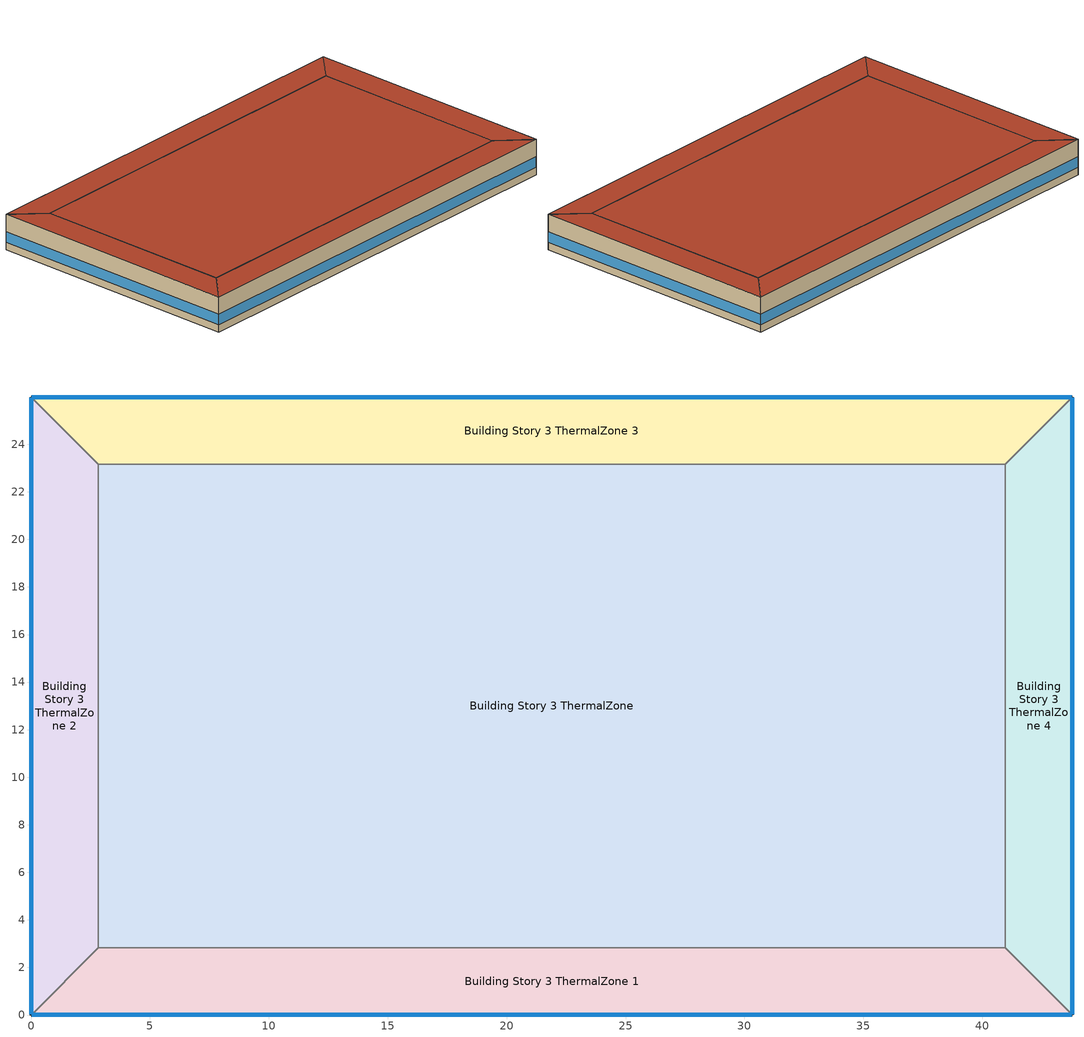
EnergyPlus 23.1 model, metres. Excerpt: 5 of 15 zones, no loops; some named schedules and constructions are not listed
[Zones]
Building Story 3 ThermalZone
 floor adiabatic (Typical Interior Ceiling): 40.97,2.83 2.83,2.83 2.83,23.16 40.97,23.16 z7.2
 wall adiabatic (Typical Interior Wall): 2.83,2.83 40.97,2.83 40.97,23.16 2.83,23.16 2.83,2.83 z7.2:10.8
 roof outside (Typical IEAD Roof R-31.25): 40.97,23.16 2.83,23.16 2.83,2.83 40.97,2.83 z10.8
Building Story 3 ThermalZone 1
 floor adiabatic (Typical Interior Ceiling): 43.79,0 0,0 2.83,2.83 40.97,2.83 z7.2
 wall outside (Typical Insulated Steel Framed Exterior Wall R-20.41): 0,0 43.79,0 z7.2:10.8
 wall adiabatic (Typical Interior Wall): 43.79,0 40.97,2.83 2.83,2.83 0,0 z7.2:10.8
 window (U 0.48 SHGC 0.40 Dbl Ref-D Clr 6mm/13mm): 0.03,0 43.77,0 z7.96:9.04
 roof outside (Typical IEAD Roof R-31.25): 40.97,2.83 2.83,2.83 0,0 43.79,0 z10.8
Building Story 3 ThermalZone 2
 floor adiabatic (Typical Interior Ceiling): 0,0 0,25.99 2.83,23.16 2.83,2.83 z7.2
 wall outside (Typical Insulated Steel Framed Exterior Wall R-20.41): 0,25.99 0,0 z7.2:10.8
 wall adiabatic (Typical Interior Wall): 0,0 2.83,2.83 2.83,23.16 0,25.99 z7.2:10.8
 window (U 0.48 SHGC 0.40 Dbl Ref-D Clr 6mm/13mm): 0,25.96 0,0.03 z7.96:9.04
 roof outside (Typical IEAD Roof R-31.25): 2.83,2.83 2.83,23.16 0,25.99 0,0 z10.8
Building Story 3 ThermalZone 3
 floor adiabatic (Typical Interior Ceiling): 0,25.99 43.79,25.99 40.97,23.16 2.83,23.16 z7.2
 wall outside (Typical Insulated Steel Framed Exterior Wall R-20.41): 43.79,25.99 0,25.99 z7.2:10.8
 wall adiabatic (Typical Interior Wall): 0,25.99 2.83,23.16 40.97,23.16 43.79,25.99 z7.2:10.8
 window (U 0.48 SHGC 0.40 Dbl Ref-D Clr 6mm/13mm): 43.77,25.99 0.03,25.99 z7.96:9.04
 roof outside (Typical IEAD Roof R-31.25): 2.83,23.16 40.97,23.16 43.79,25.99 0,25.99 z10.8
Building Story 3 ThermalZone 4
 floor adiabatic (Typical Interior Ceiling): 43.79,25.99 43.79,0 40.97,2.83 40.97,23.16 z7.2
 wall outside (Typical Insulated Steel Framed Exterior Wall R-20.41): 43.79,0 43.79,25.99 z7.2:10.8
 wall adiabatic (Typical Interior Wall): 43.79,25.99 40.97,23.16 40.97,2.83 43.79,0 z7.2:10.8
 window (U 0.48 SHGC 0.40 Dbl Ref-D Clr 6mm/13mm): 43.79,0.03 43.79,25.96 z7.96:9.04
 roof outside (Typical IEAD Roof R-31.25): 40.97,23.16 40.97,2.83 43.79,0 43.79,25.99 z10.8
[Schedule:Week:Daily]
SchoolSecondary BLDG_OCC_SCH_Offices Week Rule - Sep4-Dec31: SchoolSecondary BLDG_OCC_SCH_Offices Default, SchoolSecondary BLDG_OCC_SCH_Offices Wkdy|SmrDsn Day 2, SchoolSecondary BLDG_OCC_SCH_Offices Wkdy|SmrDsn Day 2, SchoolSecondary BLDG_OCC_SCH_Offices Wkdy|SmrDsn Day 2, SchoolSecondary BLDG_OCC_SCH_Offices Wkdy|SmrDsn Day 2, SchoolSecondary BLDG_OCC_SCH_Offices Wkdy|SmrDsn Day 2, SchoolSecondary BLDG_OCC_SCH_Offices Default, SchoolSecondary BLDG_OCC_SCH_Offices Default, SchoolSecondary BLDG_OCC_SCH_Offices Summer Design Day, SchoolSecondary BLDG_OCC_SCH_Offices Winter Design Day, SchoolSecondary BLDG_OCC_SCH_Offices Default, SchoolSecondary BLDG_OCC_SCH_Offices Default
Elevator Schedule 3 Week Rule - Jan1-Jan1: 60 space(s) Occ Sch Saturday 3, 60 space(s) Occ Sch Saturday 3, 60 space(s) Occ Sch Saturday 3, 60 space(s) Occ Sch Saturday 3, 60 space(s) Occ Sch Saturday 3, 60 space(s) Occ Sch Saturday 3, 60 space(s) Occ Sch Saturday 3, 60 space(s) Occ Sch Default 3, 60 space(s) Occ Sch Summer Design Day 3, 60 space(s) Occ Sch Winter Design Day 3, 60 space(s) Occ Sch Default 3, 60 space(s) Occ Sch Default 3
Elevator Schedule 3 Week Rule - Jan2-Jun11: 60 space(s) Occ Sch Sunday 3, 60 space(s) Occ Sch Default 3, 60 space(s) Occ Sch Tuesday 19, 60 space(s) Occ Sch Wednesday 19, 60 space(s) Occ Sch Thursday 19, 60 space(s) Occ Sch Friday 19, 60 space(s) Occ Sch Saturday 3, 60 space(s) Occ Sch Default 3, 60 space(s) Occ Sch Summer Design Day 3, 60 space(s) Occ Sch Winter Design Day 3, 60 space(s) Occ Sch Default 3, 60 space(s) Occ Sch Default 3
Elevator Schedule 3 Week Rule - Jun12-Jun18: 60 space(s) Occ Sch Sunday 3, 60 space(s) Occ Sch Default 3, 60 space(s) Occ Sch Tuesday 19, 60 space(s) Occ Sch Wednesday 19, 60 space(s) Occ Sch Thursday 18, 60 space(s) Occ Sch Friday 18, 60 space(s) Occ Sch Saturday 3, 60 space(s) Occ Sch Default 3, 60 space(s) Occ Sch Summer Design Day 3, 60 space(s) Occ Sch Winter Design Day 3, 60 space(s) Occ Sch Default 3, 60 space(s) Occ Sch Default 3
Elevator Schedule 3 Week Rule - Jun19-Jun25: 60 space(s) Occ Sch Sunday 3, 60 space(s) Occ Sch Monday 16, 60 space(s) Occ Sch Tuesday 18, 60 space(s) Occ Sch Wednesday 18, 60 space(s) Occ Sch Thursday 18, 60 space(s) Occ Sch Friday 18, 60 space(s) Occ Sch Saturday 3, 60 space(s) Occ Sch Default 3, 60 space(s) Occ Sch Summer Design Day 3, 60 space(s) Occ Sch Winter Design Day 3, 60 space(s) Occ Sch Default 3, 60 space(s) Occ Sch Default 3
Elevator Schedule 3 Week Rule - Jun26-Jul2: 60 space(s) Occ Sch Sunday 3, 60 space(s) Occ Sch Monday 16, 60 space(s) Occ Sch Tuesday 18, 60 space(s) Occ Sch Wednesday 18, 60 space(s) Occ Sch Thursday 18, 60 space(s) Occ Sch Friday 17, 60 space(s) Occ Sch Saturday 3, 60 space(s) Occ Sch Default 3, 60 space(s) Occ Sch Summer Design Day 3, 60 space(s) Occ Sch Winter Design Day 3, 60 space(s) Occ Sch Default 3, 60 space(s) Occ Sch Default 3
Elevator Schedule 3 Week Rule - Jul3-Aug27: 60 space(s) Occ Sch Sunday 3, 60 space(s) Occ Sch Monday 15, 60 space(s) Occ Sch Tuesday 17, 60 space(s) Occ Sch Wednesday 17, 60 space(s) Occ Sch Thursday 17, 60 space(s) Occ Sch Friday 17, 60 space(s) Occ Sch Saturday 3, 60 space(s) Occ Sch Default 3, 60 space(s) Occ Sch Summer Design Day 3, 60 space(s) Occ Sch Winter Design Day 3, 60 space(s) Occ Sch Default 3, 60 space(s) Occ Sch Default 3
Elevator Schedule 3 Week Rule - Aug28-Sep3: 60 space(s) Occ Sch Sunday 3, 60 space(s) Occ Sch Monday 15, 60 space(s) Occ Sch Tuesday 17, 60 space(s) Occ Sch Wednesday 17, 60 space(s) Occ Sch Thursday 16, 60 space(s) Occ Sch Friday 16, 60 space(s) Occ Sch Saturday 3, 60 space(s) Occ Sch Default 3, 60 space(s) Occ Sch Summer Design Day 3, 60 space(s) Occ Sch Winter Design Day 3, 60 space(s) Occ Sch Default 3, 60 space(s) Occ Sch Default 3
Elevator Schedule 3 Week Rule - Sep4-Sep10: 60 space(s) Occ Sch Sunday 3, 60 space(s) Occ Sch Monday 14, 60 space(s) Occ Sch Tuesday 16, 60 space(s) Occ Sch Wednesday 16, 60 space(s) Occ Sch Thursday 16, 60 space(s) Occ Sch Friday 16, 60 space(s) Occ Sch Saturday 3, 60 space(s) Occ Sch Default 3, 60 space(s) Occ Sch Summer Design Day 3, 60 space(s) Occ Sch Winter Design Day 3, 60 space(s) Occ Sch Default 3, 60 space(s) Occ Sch Default 3
Elevator Schedule 3 Week Rule - Sep11-Sep17: 60 space(s) Occ Sch Sunday 3, 60 space(s) Occ Sch Monday 14, 60 space(s) Occ Sch Tuesday 16, 60 space(s) Occ Sch Wednesday 16, 60 space(s) Occ Sch Thursday 16, 60 space(s) Occ Sch Friday 15, 60 space(s) Occ Sch Saturday 3, 60 space(s) Occ Sch Default 3, 60 space(s) Occ Sch Summer Design Day 3, 60 space(s) Occ Sch Winter Design Day 3, 60 space(s) Occ Sch Default 3, 60 space(s) Occ Sch Default 3
Elevator Schedule 3 Week Rule - Sep18-Dec31: 60 space(s) Occ Sch Sunday 3, 60 space(s) Occ Sch Monday 13, 60 space(s) Occ Sch Tuesday 15, 60 space(s) Occ Sch Wednesday 15, 60 space(s) Occ Sch Thursday 15, 60 space(s) Occ Sch Friday 15, 60 space(s) Occ Sch Saturday 3, 60 space(s) Occ Sch Default 3, 60 space(s) Occ Sch Summer Design Day 3, 60 space(s) Occ Sch Winter Design Day 3, 60 space(s) Occ Sch Default 3, 60 space(s) Occ Sch Default 3
Elevator Schedule 1 Week Rule - Jan1-Jan1: 60 space(s) Occ Sch Saturday 1, 60 space(s) Occ Sch Saturday 1, 60 space(s) Occ Sch Saturday 1, 60 space(s) Occ Sch Saturday 1, 60 space(s) Occ Sch Saturday 1, 60 space(s) Occ Sch Saturday 1, 60 space(s) Occ Sch Saturday 1, 60 space(s) Occ Sch Default 1, 60 space(s) Occ Sch Summer Design Day 1, 60 space(s) Occ Sch Winter Design Day 1, 60 space(s) Occ Sch Default 1, 60 space(s) Occ Sch Default 1
Elevator Schedule 1 Week Rule - Jan2-Jun11: 60 space(s) Occ Sch Sunday 1, 60 space(s) Occ Sch Default 1, 60 space(s) Occ Sch Tuesday 9, 60 space(s) Occ Sch Wednesday 9, 60 space(s) Occ Sch Thursday 9, 60 space(s) Occ Sch Friday 9, 60 space(s) Occ Sch Saturday 1, 60 space(s) Occ Sch Default 1, 60 space(s) Occ Sch Summer Design Day 1, 60 space(s) Occ Sch Winter Design Day 1, 60 space(s) Occ Sch Default 1, 60 space(s) Occ Sch Default 1
Elevator Schedule 1 Week Rule - Jun12-Jun18: 60 space(s) Occ Sch Sunday 1, 60 space(s) Occ Sch Default 1, 60 space(s) Occ Sch Tuesday 9, 60 space(s) Occ Sch Wednesday 9, 60 space(s) Occ Sch Thursday 8, 60 space(s) Occ Sch Friday 8, 60 space(s) Occ Sch Saturday 1, 60 space(s) Occ Sch Default 1, 60 space(s) Occ Sch Summer Design Day 1, 60 space(s) Occ Sch Winter Design Day 1, 60 space(s) Occ Sch Default 1, 60 space(s) Occ Sch Default 1
Elevator Schedule 1 Week Rule - Jun19-Jun25: 60 space(s) Occ Sch Sunday 1, 60 space(s) Occ Sch Monday 8, 60 space(s) Occ Sch Tuesday 8, 60 space(s) Occ Sch Wednesday 8, 60 space(s) Occ Sch Thursday 8, 60 space(s) Occ Sch Friday 8, 60 space(s) Occ Sch Saturday 1, 60 space(s) Occ Sch Default 1, 60 space(s) Occ Sch Summer Design Day 1, 60 space(s) Occ Sch Winter Design Day 1, 60 space(s) Occ Sch Default 1, 60 space(s) Occ Sch Default 1
Elevator Schedule 1 Week Rule - Jun26-Jul2: 60 space(s) Occ Sch Sunday 1, 60 space(s) Occ Sch Monday 8, 60 space(s) Occ Sch Tuesday 8, 60 space(s) Occ Sch Wednesday 8, 60 space(s) Occ Sch Thursday 8, 60 space(s) Occ Sch Friday 7, 60 space(s) Occ Sch Saturday 1, 60 space(s) Occ Sch Default 1, 60 space(s) Occ Sch Summer Design Day 1, 60 space(s) Occ Sch Winter Design Day 1, 60 space(s) Occ Sch Default 1, 60 space(s) Occ Sch Default 1
Elevator Schedule 1 Week Rule - Jul3-Aug27: 60 space(s) Occ Sch Sunday 1, 60 space(s) Occ Sch Monday 7, 60 space(s) Occ Sch Tuesday 7, 60 space(s) Occ Sch Wednesday 7, 60 space(s) Occ Sch Thursday 7, 60 space(s) Occ Sch Friday 7, 60 space(s) Occ Sch Saturday 1, 60 space(s) Occ Sch Default 1, 60 space(s) Occ Sch Summer Design Day 1, 60 space(s) Occ Sch Winter Design Day 1, 60 space(s) Occ Sch Default 1, 60 space(s) Occ Sch Default 1
Elevator Schedule 1 Week Rule - Aug28-Sep3: 60 space(s) Occ Sch Sunday 1, 60 space(s) Occ Sch Monday 7, 60 space(s) Occ Sch Tuesday 7, 60 space(s) Occ Sch Wednesday 7, 60 space(s) Occ Sch Thursday 6, 60 space(s) Occ Sch Friday 6, 60 space(s) Occ Sch Saturday 1, 60 space(s) Occ Sch Default 1, 60 space(s) Occ Sch Summer Design Day 1, 60 space(s) Occ Sch Winter Design Day 1, 60 space(s) Occ Sch Default 1, 60 space(s) Occ Sch Default 1
Elevator Schedule 1 Week Rule - Sep4-Sep10: 60 space(s) Occ Sch Sunday 1, 60 space(s) Occ Sch Monday 6, 60 space(s) Occ Sch Tuesday 6, 60 space(s) Occ Sch Wednesday 6, 60 space(s) Occ Sch Thursday 6, 60 space(s) Occ Sch Friday 6, 60 space(s) Occ Sch Saturday 1, 60 space(s) Occ Sch Default 1, 60 space(s) Occ Sch Summer Design Day 1, 60 space(s) Occ Sch Winter Design Day 1, 60 space(s) Occ Sch Default 1, 60 space(s) Occ Sch Default 1
Elevator Schedule 1 Week Rule - Sep11-Sep17: 60 space(s) Occ Sch Sunday 1, 60 space(s) Occ Sch Monday 6, 60 space(s) Occ Sch Tuesday 6, 60 space(s) Occ Sch Wednesday 6, 60 space(s) Occ Sch Thursday 6, 60 space(s) Occ Sch Friday 5, 60 space(s) Occ Sch Saturday 1, 60 space(s) Occ Sch Default 1, 60 space(s) Occ Sch Summer Design Day 1, 60 space(s) Occ Sch Winter Design Day 1, 60 space(s) Occ Sch Default 1, 60 space(s) Occ Sch Default 1
Elevator Schedule 1 Week Rule - Sep18-Dec31: 60 space(s) Occ Sch Sunday 1, 60 space(s) Occ Sch Monday 5, 60 space(s) Occ Sch Tuesday 5, 60 space(s) Occ Sch Wednesday 5, 60 space(s) Occ Sch Thursday 5, 60 space(s) Occ Sch Friday 5, 60 space(s) Occ Sch Saturday 1, 60 space(s) Occ Sch Default 1, 60 space(s) Occ Sch Summer Design Day 1, 60 space(s) Occ Sch Winter Design Day 1, 60 space(s) Occ Sch Default 1, 60 space(s) Occ Sch Default 1
Elevator Schedule 2 Week Rule - Jan1-Jan1: 60 space(s) Occ Sch Saturday 2, 60 space(s) Occ Sch Saturday 2, 60 space(s) Occ Sch Saturday 2, 60 space(s) Occ Sch Saturday 2, 60 space(s) Occ Sch Saturday 2, 60 space(s) Occ Sch Saturday 2, 60 space(s) Occ Sch Saturday 2, 60 space(s) Occ Sch Default 2, 60 space(s) Occ Sch Summer Design Day 2, 60 space(s) Occ Sch Winter Design Day 2, 60 space(s) Occ Sch Default 2, 60 space(s) Occ Sch Default 2
Elevator Schedule 2 Week Rule - Jan2-Jun11: 60 space(s) Occ Sch Sunday 2, 60 space(s) Occ Sch Default 2, 60 space(s) Occ Sch Tuesday 14, 60 space(s) Occ Sch Wednesday 14, 60 space(s) Occ Sch Thursday 14, 60 space(s) Occ Sch Friday 14, 60 space(s) Occ Sch Saturday 2, 60 space(s) Occ Sch Default 2, 60 space(s) Occ Sch Summer Design Day 2, 60 space(s) Occ Sch Winter Design Day 2, 60 space(s) Occ Sch Default 2, 60 space(s) Occ Sch Default 2
Elevator Schedule 2 Week Rule - Jun12-Jun18: 60 space(s) Occ Sch Sunday 2, 60 space(s) Occ Sch Default 2, 60 space(s) Occ Sch Tuesday 14, 60 space(s) Occ Sch Wednesday 14, 60 space(s) Occ Sch Thursday 13, 60 space(s) Occ Sch Friday 13, 60 space(s) Occ Sch Saturday 2, 60 space(s) Occ Sch Default 2, 60 space(s) Occ Sch Summer Design Day 2, 60 space(s) Occ Sch Winter Design Day 2, 60 space(s) Occ Sch Default 2, 60 space(s) Occ Sch Default 2
Elevator Schedule 2 Week Rule - Jun19-Jun25: 60 space(s) Occ Sch Sunday 2, 60 space(s) Occ Sch Monday 12, 60 space(s) Occ Sch Tuesday 13, 60 space(s) Occ Sch Wednesday 13, 60 space(s) Occ Sch Thursday 13, 60 space(s) Occ Sch Friday 13, 60 space(s) Occ Sch Saturday 2, 60 space(s) Occ Sch Default 2, 60 space(s) Occ Sch Summer Design Day 2, 60 space(s) Occ Sch Winter Design Day 2, 60 space(s) Occ Sch Default 2, 60 space(s) Occ Sch Default 2
Elevator Schedule 2 Week Rule - Jun26-Jul2: 60 space(s) Occ Sch Sunday 2, 60 space(s) Occ Sch Monday 12, 60 space(s) Occ Sch Tuesday 13, 60 space(s) Occ Sch Wednesday 13, 60 space(s) Occ Sch Thursday 13, 60 space(s) Occ Sch Friday 12, 60 space(s) Occ Sch Saturday 2, 60 space(s) Occ Sch Default 2, 60 space(s) Occ Sch Summer Design Day 2, 60 space(s) Occ Sch Winter Design Day 2, 60 space(s) Occ Sch Default 2, 60 space(s) Occ Sch Default 2
Elevator Schedule 2 Week Rule - Jul3-Aug27: 60 space(s) Occ Sch Sunday 2, 60 space(s) Occ Sch Monday 11, 60 space(s) Occ Sch Tuesday 12, 60 space(s) Occ Sch Wednesday 12, 60 space(s) Occ Sch Thursday 12, 60 space(s) Occ Sch Friday 12, 60 space(s) Occ Sch Saturday 2, 60 space(s) Occ Sch Default 2, 60 space(s) Occ Sch Summer Design Day 2, 60 space(s) Occ Sch Winter Design Day 2, 60 space(s) Occ Sch Default 2, 60 space(s) Occ Sch Default 2
Elevator Schedule 2 Week Rule - Aug28-Sep3: 60 space(s) Occ Sch Sunday 2, 60 space(s) Occ Sch Monday 11, 60 space(s) Occ Sch Tuesday 12, 60 space(s) Occ Sch Wednesday 12, 60 space(s) Occ Sch Thursday 11, 60 space(s) Occ Sch Friday 11, 60 space(s) Occ Sch Saturday 2, 60 space(s) Occ Sch Default 2, 60 space(s) Occ Sch Summer Design Day 2, 60 space(s) Occ Sch Winter Design Day 2, 60 space(s) Occ Sch Default 2, 60 space(s) Occ Sch Default 2
Elevator Schedule 2 Week Rule - Sep4-Sep10: 60 space(s) Occ Sch Sunday 2, 60 space(s) Occ Sch Monday 10, 60 space(s) Occ Sch Tuesday 11, 60 space(s) Occ Sch Wednesday 11, 60 space(s) Occ Sch Thursday 11, 60 space(s) Occ Sch Friday 11, 60 space(s) Occ Sch Saturday 2, 60 space(s) Occ Sch Default 2, 60 space(s) Occ Sch Summer Design Day 2, 60 space(s) Occ Sch Winter Design Day 2, 60 space(s) Occ Sch Default 2, 60 space(s) Occ Sch Default 2
Elevator Schedule 2 Week Rule - Sep11-Sep17: 60 space(s) Occ Sch Sunday 2, 60 space(s) Occ Sch Monday 10, 60 space(s) Occ Sch Tuesday 11, 60 space(s) Occ Sch Wednesday 11, 60 space(s) Occ Sch Thursday 11, 60 space(s) Occ Sch Friday 10, 60 space(s) Occ Sch Saturday 2, 60 space(s) Occ Sch Default 2, 60 space(s) Occ Sch Summer Design Day 2, 60 space(s) Occ Sch Winter Design Day 2, 60 space(s) Occ Sch Default 2, 60 space(s) Occ Sch Default 2
Elevator Schedule 2 Week Rule - Sep18-Dec31: 60 space(s) Occ Sch Sunday 2, 60 space(s) Occ Sch Monday 9, 60 space(s) Occ Sch Tuesday 10, 60 space(s) Occ Sch Wednesday 10, 60 space(s) Occ Sch Thursday 10, 60 space(s) Occ Sch Friday 10, 60 space(s) Occ Sch Saturday 2, 60 space(s) Occ Sch Default 2, 60 space(s) Occ Sch Summer Design Day 2, 60 space(s) Occ Sch Winter Design Day 2, 60 space(s) Occ Sch Default 2, 60 space(s) Occ Sch Default 2
DataCenter_EQUIP_SCH Week Rule - Jan1-Jan29: DataCenter_EQUIP_SCH Wknd|Wkdy|Hol Day, DataCenter_EQUIP_SCH Wknd|Wkdy|Hol Day, DataCenter_EQUIP_SCH Wknd|Wkdy|Hol Day, DataCenter_EQUIP_SCH Wknd|Wkdy|Hol Day, DataCenter_EQUIP_SCH Wknd|Wkdy|Hol Day, DataCenter_EQUIP_SCH Wknd|Wkdy|Hol Day, DataCenter_EQUIP_SCH Wknd|Wkdy|Hol Day, Schedule Day 3, DataCenter_EQUIP_SCH Summer Design Day, DataCenter_EQUIP_SCH Winter Design Day 11, Schedule Day 3, Schedule Day 3
DataCenter_EQUIP_SCH Week Rule - Jan30-Feb5: DataCenter_EQUIP_SCH Wknd|Wkdy|Hol Day, DataCenter_EQUIP_SCH Wknd|Wkdy|Hol Day, DataCenter_EQUIP_SCH Wknd|Wkdy|Hol Day 1, DataCenter_EQUIP_SCH Wknd|Wkdy|Hol Day 1, DataCenter_EQUIP_SCH Wknd|Wkdy|Hol Day 1, DataCenter_EQUIP_SCH Wknd|Wkdy|Hol Day 1, DataCenter_EQUIP_SCH Wknd|Wkdy|Hol Day 1, Schedule Day 3, DataCenter_EQUIP_SCH Summer Design Day, DataCenter_EQUIP_SCH Winter Design Day 11, Schedule Day 3, Schedule Day 3
DataCenter_EQUIP_SCH Week Rule - Feb6-Feb26: DataCenter_EQUIP_SCH Wknd|Wkdy|Hol Day 1, DataCenter_EQUIP_SCH Wknd|Wkdy|Hol Day 1, DataCenter_EQUIP_SCH Wknd|Wkdy|Hol Day 1, DataCenter_EQUIP_SCH Wknd|Wkdy|Hol Day 1, DataCenter_EQUIP_SCH Wknd|Wkdy|Hol Day 1, DataCenter_EQUIP_SCH Wknd|Wkdy|Hol Day 1, DataCenter_EQUIP_SCH Wknd|Wkdy|Hol Day 1, Schedule Day 3, DataCenter_EQUIP_SCH Summer Design Day, DataCenter_EQUIP_SCH Winter Design Day 11, Schedule Day 3, Schedule Day 3
DataCenter_EQUIP_SCH Week Rule - Feb27-Mar5: DataCenter_EQUIP_SCH Wknd|Wkdy|Hol Day 1, DataCenter_EQUIP_SCH Wknd|Wkdy|Hol Day 1, DataCenter_EQUIP_SCH Wknd|Wkdy|Hol Day 2, DataCenter_EQUIP_SCH Wknd|Wkdy|Hol Day 2, DataCenter_EQUIP_SCH Wknd|Wkdy|Hol Day 2, DataCenter_EQUIP_SCH Wknd|Wkdy|Hol Day 2, DataCenter_EQUIP_SCH Wknd|Wkdy|Hol Day 2, Schedule Day 3, DataCenter_EQUIP_SCH Summer Design Day, DataCenter_EQUIP_SCH Winter Design Day 11, Schedule Day 3, Schedule Day 3
DataCenter_EQUIP_SCH Week Rule - Mar6-Mar26: DataCenter_EQUIP_SCH Wknd|Wkdy|Hol Day 2, DataCenter_EQUIP_SCH Wknd|Wkdy|Hol Day 2, DataCenter_EQUIP_SCH Wknd|Wkdy|Hol Day 2, DataCenter_EQUIP_SCH Wknd|Wkdy|Hol Day 2, DataCenter_EQUIP_SCH Wknd|Wkdy|Hol Day 2, DataCenter_EQUIP_SCH Wknd|Wkdy|Hol Day 2, DataCenter_EQUIP_SCH Wknd|Wkdy|Hol Day 2, Schedule Day 3, DataCenter_EQUIP_SCH Summer Design Day, DataCenter_EQUIP_SCH Winter Design Day 11, Schedule Day 3, Schedule Day 3
DataCenter_EQUIP_SCH Week Rule - Mar27-Apr2: DataCenter_EQUIP_SCH Wknd|Wkdy|Hol Day 2, DataCenter_EQUIP_SCH Wknd|Wkdy|Hol Day 2, DataCenter_EQUIP_SCH Wknd|Wkdy|Hol Day 2, DataCenter_EQUIP_SCH Wknd|Wkdy|Hol Day 2, DataCenter_EQUIP_SCH Wknd|Wkdy|Hol Day 2, DataCenter_EQUIP_SCH Wknd|Wkdy|Hol Day 3, DataCenter_EQUIP_SCH Wknd|Wkdy|Hol Day 3, Schedule Day 3, DataCenter_EQUIP_SCH Summer Design Day, DataCenter_EQUIP_SCH Winter Design Day 11, Schedule Day 3, Schedule Day 3
DataCenter_EQUIP_SCH Week Rule - Apr3-Apr30: DataCenter_EQUIP_SCH Wknd|Wkdy|Hol Day 3, DataCenter_EQUIP_SCH Wknd|Wkdy|Hol Day 3, DataCenter_EQUIP_SCH Wknd|Wkdy|Hol Day 3, DataCenter_EQUIP_SCH Wknd|Wkdy|Hol Day 3, DataCenter_EQUIP_SCH Wknd|Wkdy|Hol Day 3, DataCenter_EQUIP_SCH Wknd|Wkdy|Hol Day 3, DataCenter_EQUIP_SCH Wknd|Wkdy|Hol Day 3, Schedule Day 3, DataCenter_EQUIP_SCH Summer Design Day, DataCenter_EQUIP_SCH Winter Design Day 11, Schedule Day 3, Schedule Day 3
DataCenter_EQUIP_SCH Week Rule - May1-May28: DataCenter_EQUIP_SCH Wknd|Wkdy|Hol Day 4, DataCenter_EQUIP_SCH Wknd|Wkdy|Hol Day 4, DataCenter_EQUIP_SCH Wknd|Wkdy|Hol Day 4, DataCenter_EQUIP_SCH Wknd|Wkdy|Hol Day 4, DataCenter_EQUIP_SCH Wknd|Wkdy|Hol Day 4, DataCenter_EQUIP_SCH Wknd|Wkdy|Hol Day 4, DataCenter_EQUIP_SCH Wknd|Wkdy|Hol Day 4, Schedule Day 3, DataCenter_EQUIP_SCH Summer Design Day, DataCenter_EQUIP_SCH Winter Design Day 11, Schedule Day 3, Schedule Day 3
DataCenter_EQUIP_SCH Week Rule - May29-Jun4: DataCenter_EQUIP_SCH Wknd|Wkdy|Hol Day 4, DataCenter_EQUIP_SCH Wknd|Wkdy|Hol Day 4, DataCenter_EQUIP_SCH Wknd|Wkdy|Hol Day 4, DataCenter_EQUIP_SCH Wknd|Wkdy|Hol Day 5, DataCenter_EQUIP_SCH Wknd|Wkdy|Hol Day 5, DataCenter_EQUIP_SCH Wknd|Wkdy|Hol Day 5, DataCenter_EQUIP_SCH Wknd|Wkdy|Hol Day 5, Schedule Day 3, DataCenter_EQUIP_SCH Summer Design Day, DataCenter_EQUIP_SCH Winter Design Day 11, Schedule Day 3, Schedule Day 3
DataCenter_EQUIP_SCH Week Rule - Jun5-Jun25: DataCenter_EQUIP_SCH Wknd|Wkdy|Hol Day 5, DataCenter_EQUIP_SCH Wknd|Wkdy|Hol Day 5, DataCenter_EQUIP_SCH Wknd|Wkdy|Hol Day 5, DataCenter_EQUIP_SCH Wknd|Wkdy|Hol Day 5, DataCenter_EQUIP_SCH Wknd|Wkdy|Hol Day 5, DataCenter_EQUIP_SCH Wknd|Wkdy|Hol Day 5, DataCenter_EQUIP_SCH Wknd|Wkdy|Hol Day 5, Schedule Day 3, DataCenter_EQUIP_SCH Summer Design Day, DataCenter_EQUIP_SCH Winter Design Day 11, Schedule Day 3, Schedule Day 3
DataCenter_EQUIP_SCH Week Rule - Jun26-Jul2: DataCenter_EQUIP_SCH Wknd|Wkdy|Hol Day 5, DataCenter_EQUIP_SCH Wknd|Wkdy|Hol Day 5, DataCenter_EQUIP_SCH Wknd|Wkdy|Hol Day 5, DataCenter_EQUIP_SCH Wknd|Wkdy|Hol Day 5, DataCenter_EQUIP_SCH Wknd|Wkdy|Hol Day 5, DataCenter_EQUIP_SCH Wknd|Wkdy|Hol Day 6, DataCenter_EQUIP_SCH Wknd|Wkdy|Hol Day 6, Schedule Day 3, DataCenter_EQUIP_SCH Summer Design Day, DataCenter_EQUIP_SCH Winter Design Day 11, Schedule Day 3, Schedule Day 3
DataCenter_EQUIP_SCH Week Rule - Jul3-Jul30: DataCenter_EQUIP_SCH Wknd|Wkdy|Hol Day 6, DataCenter_EQUIP_SCH Wknd|Wkdy|Hol Day 6, DataCenter_EQUIP_SCH Wknd|Wkdy|Hol Day 6, DataCenter_EQUIP_SCH Wknd|Wkdy|Hol Day 6, DataCenter_EQUIP_SCH Wknd|Wkdy|Hol Day 6, DataCenter_EQUIP_SCH Wknd|Wkdy|Hol Day 6, DataCenter_EQUIP_SCH Wknd|Wkdy|Hol Day 6, Schedule Day 3, DataCenter_EQUIP_SCH Summer Design Day, DataCenter_EQUIP_SCH Winter Design Day 11, Schedule Day 3, Schedule Day 3
DataCenter_EQUIP_SCH Week Rule - Jul31-Aug6: DataCenter_EQUIP_SCH Wknd|Wkdy|Hol Day 6, DataCenter_EQUIP_SCH Wknd|Wkdy|Hol Day 7, DataCenter_EQUIP_SCH Wknd|Wkdy|Hol Day 7, DataCenter_EQUIP_SCH Wknd|Wkdy|Hol Day 7, DataCenter_EQUIP_SCH Wknd|Wkdy|Hol Day 7, DataCenter_EQUIP_SCH Wknd|Wkdy|Hol Day 7, DataCenter_EQUIP_SCH Wknd|Wkdy|Hol Day 7, Schedule Day 3, DataCenter_EQUIP_SCH Summer Design Day, DataCenter_EQUIP_SCH Winter Design Day 11, Schedule Day 3, Schedule Day 3
DataCenter_EQUIP_SCH Week Rule - Aug7-Aug27: DataCenter_EQUIP_SCH Wknd|Wkdy|Hol Day 7, DataCenter_EQUIP_SCH Wknd|Wkdy|Hol Day 7, DataCenter_EQUIP_SCH Wknd|Wkdy|Hol Day 7, DataCenter_EQUIP_SCH Wknd|Wkdy|Hol Day 7, DataCenter_EQUIP_SCH Wknd|Wkdy|Hol Day 7, DataCenter_EQUIP_SCH Wknd|Wkdy|Hol Day 7, DataCenter_EQUIP_SCH Wknd|Wkdy|Hol Day 7, Schedule Day 3, DataCenter_EQUIP_SCH Summer Design Day, DataCenter_EQUIP_SCH Winter Design Day 11, Schedule Day 3, Schedule Day 3
DataCenter_EQUIP_SCH Week Rule - Aug28-Sep3: DataCenter_EQUIP_SCH Wknd|Wkdy|Hol Day 7, DataCenter_EQUIP_SCH Wknd|Wkdy|Hol Day 7, DataCenter_EQUIP_SCH Wknd|Wkdy|Hol Day 7, DataCenter_EQUIP_SCH Wknd|Wkdy|Hol Day 7, DataCenter_EQUIP_SCH Wknd|Wkdy|Hol Day 8, DataCenter_EQUIP_SCH Wknd|Wkdy|Hol Day 8, DataCenter_EQUIP_SCH Wknd|Wkdy|Hol Day 8, Schedule Day 3, DataCenter_EQUIP_SCH Summer Design Day, DataCenter_EQUIP_SCH Winter Design Day 11, Schedule Day 3, Schedule Day 3
DataCenter_EQUIP_SCH Week Rule - Sep4-Sep24: DataCenter_EQUIP_SCH Wknd|Wkdy|Hol Day 8, DataCenter_EQUIP_SCH Wknd|Wkdy|Hol Day 8, DataCenter_EQUIP_SCH Wknd|Wkdy|Hol Day 8, DataCenter_EQUIP_SCH Wknd|Wkdy|Hol Day 8, DataCenter_EQUIP_SCH Wknd|Wkdy|Hol Day 8, DataCenter_EQUIP_SCH Wknd|Wkdy|Hol Day 8, DataCenter_EQUIP_SCH Wknd|Wkdy|Hol Day 8, Schedule Day 3, DataCenter_EQUIP_SCH Summer Design Day, DataCenter_EQUIP_SCH Winter Design Day 11, Schedule Day 3, Schedule Day 3
DataCenter_EQUIP_SCH Week Rule - Sep25-Oct1: DataCenter_EQUIP_SCH Wknd|Wkdy|Hol Day 8, DataCenter_EQUIP_SCH Wknd|Wkdy|Hol Day 8, DataCenter_EQUIP_SCH Wknd|Wkdy|Hol Day 8, DataCenter_EQUIP_SCH Wknd|Wkdy|Hol Day 8, DataCenter_EQUIP_SCH Wknd|Wkdy|Hol Day 8, DataCenter_EQUIP_SCH Wknd|Wkdy|Hol Day 8, DataCenter_EQUIP_SCH Wknd|Wkdy|Hol Day 9, Schedule Day 3, DataCenter_EQUIP_SCH Summer Design Day, DataCenter_EQUIP_SCH Winter Design Day 11, Schedule Day 3, Schedule Day 3
DataCenter_EQUIP_SCH Week Rule - Oct2-Oct29: DataCenter_EQUIP_SCH Wknd|Wkdy|Hol Day 9, DataCenter_EQUIP_SCH Wknd|Wkdy|Hol Day 9, DataCenter_EQUIP_SCH Wknd|Wkdy|Hol Day 9, DataCenter_EQUIP_SCH Wknd|Wkdy|Hol Day 9, DataCenter_EQUIP_SCH Wknd|Wkdy|Hol Day 9, DataCenter_EQUIP_SCH Wknd|Wkdy|Hol Day 9, DataCenter_EQUIP_SCH Wknd|Wkdy|Hol Day 9, Schedule Day 3, DataCenter_EQUIP_SCH Summer Design Day, DataCenter_EQUIP_SCH Winter Design Day 11, Schedule Day 3, Schedule Day 3
DataCenter_EQUIP_SCH Week Rule - Oct30-Nov5: DataCenter_EQUIP_SCH Wknd|Wkdy|Hol Day 9, DataCenter_EQUIP_SCH Wknd|Wkdy|Hol Day 9, DataCenter_EQUIP_SCH Wknd|Wkdy|Hol Day 10, DataCenter_EQUIP_SCH Wknd|Wkdy|Hol Day 10, DataCenter_EQUIP_SCH Wknd|Wkdy|Hol Day 10, DataCenter_EQUIP_SCH Wknd|Wkdy|Hol Day 10, DataCenter_EQUIP_SCH Wknd|Wkdy|Hol Day 10, Schedule Day 3, DataCenter_EQUIP_SCH Summer Design Day, DataCenter_EQUIP_SCH Winter Design Day 11, Schedule Day 3, Schedule Day 3
DataCenter_EQUIP_SCH Week Rule - Nov6-Nov26: DataCenter_EQUIP_SCH Wknd|Wkdy|Hol Day 10, DataCenter_EQUIP_SCH Wknd|Wkdy|Hol Day 10, DataCenter_EQUIP_SCH Wknd|Wkdy|Hol Day 10, DataCenter_EQUIP_SCH Wknd|Wkdy|Hol Day 10, DataCenter_EQUIP_SCH Wknd|Wkdy|Hol Day 10, DataCenter_EQUIP_SCH Wknd|Wkdy|Hol Day 10, DataCenter_EQUIP_SCH Wknd|Wkdy|Hol Day 10, Schedule Day 3, DataCenter_EQUIP_SCH Summer Design Day, DataCenter_EQUIP_SCH Winter Design Day 11, Schedule Day 3, Schedule Day 3
DataCenter_EQUIP_SCH Week Rule - Nov27-Dec3: DataCenter_EQUIP_SCH Wknd|Wkdy|Hol Day 10, DataCenter_EQUIP_SCH Wknd|Wkdy|Hol Day 10, DataCenter_EQUIP_SCH Wknd|Wkdy|Hol Day 10, DataCenter_EQUIP_SCH Wknd|Wkdy|Hol Day 10, DataCenter_EQUIP_SCH Wknd|Wkdy|Hol Day 11, DataCenter_EQUIP_SCH Wknd|Wkdy|Hol Day 11, DataCenter_EQUIP_SCH Wknd|Wkdy|Hol Day 11, Schedule Day 3, DataCenter_EQUIP_SCH Summer Design Day, DataCenter_EQUIP_SCH Winter Design Day 11, Schedule Day 3, Schedule Day 3
DataCenter_EQUIP_SCH Week Rule - Dec4-Dec31: DataCenter_EQUIP_SCH Wknd|Wkdy|Hol Day 11, DataCenter_EQUIP_SCH Wknd|Wkdy|Hol Day 11, DataCenter_EQUIP_SCH Wknd|Wkdy|Hol Day 11, DataCenter_EQUIP_SCH Wknd|Wkdy|Hol Day 11, DataCenter_EQUIP_SCH Wknd|Wkdy|Hol Day 11, DataCenter_EQUIP_SCH Wknd|Wkdy|Hol Day 11, DataCenter_EQUIP_SCH Wknd|Wkdy|Hol Day 11, Schedule Day 3, DataCenter_EQUIP_SCH Summer Design Day, DataCenter_EQUIP_SCH Winter Design Day 11, Schedule Day 3, Schedule Day 3
SchoolSecondary BLDG_EQUIP_SCH_2013 Week Rule - Jan1-Jan1: SchoolSecondary BLDG_EQUIP_SCH_2013 Default|Wknd Day, SchoolSecondary BLDG_EQUIP_SCH_2013 Default|Wknd Day, SchoolSecondary BLDG_EQUIP_SCH_2013 Default|Wknd Day, SchoolSecondary BLDG_EQUIP_SCH_2013 Default|Wknd Day, SchoolSecondary BLDG_EQUIP_SCH_2013 Default|Wknd Day, SchoolSecondary BLDG_EQUIP_SCH_2013 Default|Wknd Day, SchoolSecondary BLDG_EQUIP_SCH_2013 Default|Wknd Day, SchoolSecondary BLDG_EQUIP_SCH_2013 Default, SchoolSecondary BLDG_EQUIP_SCH_2013 Summer Design Day, SchoolSecondary BLDG_EQUIP_SCH_2013 Winter Design Day 2, SchoolSecondary BLDG_EQUIP_SCH_2013 Default, SchoolSecondary BLDG_EQUIP_SCH_2013 Default
SchoolSecondary BLDG_EQUIP_SCH_2013 Week Rule - Jan2-Jun25: SchoolSecondary BLDG_EQUIP_SCH_2013 Default|Wknd Day, SchoolSecondary BLDG_EQUIP_SCH_2013 Wkdy Day, SchoolSecondary BLDG_EQUIP_SCH_2013 Wkdy Day, SchoolSecondary BLDG_EQUIP_SCH_2013 Wkdy Day, SchoolSecondary BLDG_EQUIP_SCH_2013 Wkdy Day, SchoolSecondary BLDG_EQUIP_SCH_2013 Wkdy Day, SchoolSecondary BLDG_EQUIP_SCH_2013 Default|Wknd Day, SchoolSecondary BLDG_EQUIP_SCH_2013 Default, SchoolSecondary BLDG_EQUIP_SCH_2013 Summer Design Day, SchoolSecondary BLDG_EQUIP_SCH_2013 Winter Design Day 2, SchoolSecondary BLDG_EQUIP_SCH_2013 Default, SchoolSecondary BLDG_EQUIP_SCH_2013 Default
SchoolSecondary BLDG_EQUIP_SCH_2013 Week Rule - Jun26-Jul2: SchoolSecondary BLDG_EQUIP_SCH_2013 Default|Wknd Day, SchoolSecondary BLDG_EQUIP_SCH_2013 Wkdy Day, SchoolSecondary BLDG_EQUIP_SCH_2013 Wkdy Day, SchoolSecondary BLDG_EQUIP_SCH_2013 Wkdy Day, SchoolSecondary BLDG_EQUIP_SCH_2013 Wkdy Day, SchoolSecondary BLDG_EQUIP_SCH_2013 Wkdy Day 1, SchoolSecondary BLDG_EQUIP_SCH_2013 Default|Wknd Day 1, SchoolSecondary BLDG_EQUIP_SCH_2013 Default, SchoolSecondary BLDG_EQUIP_SCH_2013 Summer Design Day, SchoolSecondary BLDG_EQUIP_SCH_2013 Winter Design Day 2, SchoolSecondary BLDG_EQUIP_SCH_2013 Default, SchoolSecondary BLDG_EQUIP_SCH_2013 Default
SchoolSecondary BLDG_EQUIP_SCH_2013 Week Rule - Jul3-Aug27: SchoolSecondary BLDG_EQUIP_SCH_2013 Default|Wknd Day 1, SchoolSecondary BLDG_EQUIP_SCH_2013 Wkdy Day 1, SchoolSecondary BLDG_EQUIP_SCH_2013 Wkdy Day 1, SchoolSecondary BLDG_EQUIP_SCH_2013 Wkdy Day 1, SchoolSecondary BLDG_EQUIP_SCH_2013 Wkdy Day 1, SchoolSecondary BLDG_EQUIP_SCH_2013 Wkdy Day 1, SchoolSecondary BLDG_EQUIP_SCH_2013 Default|Wknd Day 1, SchoolSecondary BLDG_EQUIP_SCH_2013 Default, SchoolSecondary BLDG_EQUIP_SCH_2013 Summer Design Day, SchoolSecondary BLDG_EQUIP_SCH_2013 Winter Design Day 2, SchoolSecondary BLDG_EQUIP_SCH_2013 Default, SchoolSecondary BLDG_EQUIP_SCH_2013 Default
SchoolSecondary BLDG_EQUIP_SCH_2013 Week Rule - Aug28-Sep3: SchoolSecondary BLDG_EQUIP_SCH_2013 Default|Wknd Day 1, SchoolSecondary BLDG_EQUIP_SCH_2013 Wkdy Day 1, SchoolSecondary BLDG_EQUIP_SCH_2013 Wkdy Day 1, SchoolSecondary BLDG_EQUIP_SCH_2013 Wkdy Day 1, SchoolSecondary BLDG_EQUIP_SCH_2013 Wkdy Day 2, SchoolSecondary BLDG_EQUIP_SCH_2013 Wkdy Day 2, SchoolSecondary BLDG_EQUIP_SCH_2013 Default|Wknd Day 2, SchoolSecondary BLDG_EQUIP_SCH_2013 Default, SchoolSecondary BLDG_EQUIP_SCH_2013 Summer Design Day, SchoolSecondary BLDG_EQUIP_SCH_2013 Winter Design Day 2, SchoolSecondary BLDG_EQUIP_SCH_2013 Default, SchoolSecondary BLDG_EQUIP_SCH_2013 Default
SchoolSecondary BLDG_EQUIP_SCH_2013 Week Rule - Sep4-Dec31: SchoolSecondary BLDG_EQUIP_SCH_2013 Default|Wknd Day 2, SchoolSecondary BLDG_EQUIP_SCH_2013 Wkdy Day 2, SchoolSecondary BLDG_EQUIP_SCH_2013 Wkdy Day 2, SchoolSecondary BLDG_EQUIP_SCH_2013 Wkdy Day 2, SchoolSecondary BLDG_EQUIP_SCH_2013 Wkdy Day 2, SchoolSecondary BLDG_EQUIP_SCH_2013 Wkdy Day 2, SchoolSecondary BLDG_EQUIP_SCH_2013 Default|Wknd Day 2, SchoolSecondary BLDG_EQUIP_SCH_2013 Default, SchoolSecondary BLDG_EQUIP_SCH_2013 Summer Design Day, SchoolSecondary BLDG_EQUIP_SCH_2013 Winter Design Day 2, SchoolSecondary BLDG_EQUIP_SCH_2013 Default, SchoolSecondary BLDG_EQUIP_SCH_2013 Default
SchoolSecondary KITCHEN_ELEC_EQUIP_SCH Week Rule - Jan1-Jan1: SchoolSecondary KITCHEN_ELEC_EQUIP_SCH Wknd Day, SchoolSecondary KITCHEN_ELEC_EQUIP_SCH Wknd Day, SchoolSecondary KITCHEN_ELEC_EQUIP_SCH Wknd Day, SchoolSecondary KITCHEN_ELEC_EQUIP_SCH Wknd Day, SchoolSecondary KITCHEN_ELEC_EQUIP_SCH Wknd Day, SchoolSecondary KITCHEN_ELEC_EQUIP_SCH Wknd Day, SchoolSecondary KITCHEN_ELEC_EQUIP_SCH Wknd Day, SchoolSecondary KITCHEN_ELEC_EQUIP_SCH Default, SchoolSecondary KITCHEN_ELEC_EQUIP_SCH Summer Design Day, SchoolSecondary KITCHEN_ELEC_EQUIP_SCH Winter Design Day, SchoolSecondary KITCHEN_ELEC_EQUIP_SCH Default, SchoolSecondary KITCHEN_ELEC_EQUIP_SCH Default
SchoolSecondary KITCHEN_ELEC_EQUIP_SCH Week Rule - Jan2-Jun25: SchoolSecondary KITCHEN_ELEC_EQUIP_SCH Wknd Day, SchoolSecondary KITCHEN_ELEC_EQUIP_SCH Wkdy Day, SchoolSecondary KITCHEN_ELEC_EQUIP_SCH Wkdy Day, SchoolSecondary KITCHEN_ELEC_EQUIP_SCH Wkdy Day, SchoolSecondary KITCHEN_ELEC_EQUIP_SCH Wkdy Day, SchoolSecondary KITCHEN_ELEC_EQUIP_SCH Wkdy Day, SchoolSecondary KITCHEN_ELEC_EQUIP_SCH Wknd Day, SchoolSecondary KITCHEN_ELEC_EQUIP_SCH Default, SchoolSecondary KITCHEN_ELEC_EQUIP_SCH Summer Design Day, SchoolSecondary KITCHEN_ELEC_EQUIP_SCH Winter Design Day, SchoolSecondary KITCHEN_ELEC_EQUIP_SCH Default, SchoolSecondary KITCHEN_ELEC_EQUIP_SCH Default
SchoolSecondary KITCHEN_ELEC_EQUIP_SCH Week Rule - Jun26-Jul2: SchoolSecondary KITCHEN_ELEC_EQUIP_SCH Wknd Day, SchoolSecondary KITCHEN_ELEC_EQUIP_SCH Wkdy Day, SchoolSecondary KITCHEN_ELEC_EQUIP_SCH Wkdy Day, SchoolSecondary KITCHEN_ELEC_EQUIP_SCH Wkdy Day, SchoolSecondary KITCHEN_ELEC_EQUIP_SCH Wkdy Day, SchoolSecondary KITCHEN_ELEC_EQUIP_SCH Wkdy Day 1, SchoolSecondary KITCHEN_ELEC_EQUIP_SCH Wknd Day 1, SchoolSecondary KITCHEN_ELEC_EQUIP_SCH Default, SchoolSecondary KITCHEN_ELEC_EQUIP_SCH Summer Design Day, SchoolSecondary KITCHEN_ELEC_EQUIP_SCH Winter Design Day, SchoolSecondary KITCHEN_ELEC_EQUIP_SCH Default, SchoolSecondary KITCHEN_ELEC_EQUIP_SCH Default
SchoolSecondary KITCHEN_ELEC_EQUIP_SCH Week Rule - Jul3-Aug27: SchoolSecondary KITCHEN_ELEC_EQUIP_SCH Wknd Day 1, SchoolSecondary KITCHEN_ELEC_EQUIP_SCH Wkdy Day 1, SchoolSecondary KITCHEN_ELEC_EQUIP_SCH Wkdy Day 1, SchoolSecondary KITCHEN_ELEC_EQUIP_SCH Wkdy Day 1, SchoolSecondary KITCHEN_ELEC_EQUIP_SCH Wkdy Day 1, SchoolSecondary KITCHEN_ELEC_EQUIP_SCH Wkdy Day 1, SchoolSecondary KITCHEN_ELEC_EQUIP_SCH Wknd Day 1, SchoolSecondary KITCHEN_ELEC_EQUIP_SCH Default, SchoolSecondary KITCHEN_ELEC_EQUIP_SCH Summer Design Day, SchoolSecondary KITCHEN_ELEC_EQUIP_SCH Winter Design Day, SchoolSecondary KITCHEN_ELEC_EQUIP_SCH Default, SchoolSecondary KITCHEN_ELEC_EQUIP_SCH Default
SchoolSecondary KITCHEN_ELEC_EQUIP_SCH Week Rule - Aug28-Sep3: SchoolSecondary KITCHEN_ELEC_EQUIP_SCH Wknd Day 1, SchoolSecondary KITCHEN_ELEC_EQUIP_SCH Wkdy Day 1, SchoolSecondary KITCHEN_ELEC_EQUIP_SCH Wkdy Day 1, SchoolSecondary KITCHEN_ELEC_EQUIP_SCH Wkdy Day 1, SchoolSecondary KITCHEN_ELEC_EQUIP_SCH Wkdy Day 2, SchoolSecondary KITCHEN_ELEC_EQUIP_SCH Wkdy Day 2, SchoolSecondary KITCHEN_ELEC_EQUIP_SCH Default, SchoolSecondary KITCHEN_ELEC_EQUIP_SCH Default, SchoolSecondary KITCHEN_ELEC_EQUIP_SCH Summer Design Day, SchoolSecondary KITCHEN_ELEC_EQUIP_SCH Winter Design Day, SchoolSecondary KITCHEN_ELEC_EQUIP_SCH Default, SchoolSecondary KITCHEN_ELEC_EQUIP_SCH Default
SchoolSecondary KITCHEN_ELEC_EQUIP_SCH Week Rule - Sep4-Dec31: SchoolSecondary KITCHEN_ELEC_EQUIP_SCH Default, SchoolSecondary KITCHEN_ELEC_EQUIP_SCH Wkdy Day 2, SchoolSecondary KITCHEN_ELEC_EQUIP_SCH Wkdy Day 2, SchoolSecondary KITCHEN_ELEC_EQUIP_SCH Wkdy Day 2, SchoolSecondary KITCHEN_ELEC_EQUIP_SCH Wkdy Day 2, SchoolSecondary KITCHEN_ELEC_EQUIP_SCH Wkdy Day 2, SchoolSecondary KITCHEN_ELEC_EQUIP_SCH Default, SchoolSecondary KITCHEN_ELEC_EQUIP_SCH Default, SchoolSecondary KITCHEN_ELEC_EQUIP_SCH Summer Design Day, SchoolSecondary KITCHEN_ELEC_EQUIP_SCH Winter Design Day, SchoolSecondary KITCHEN_ELEC_EQUIP_SCH Default, SchoolSecondary KITCHEN_ELEC_EQUIP_SCH Default
SchoolSecondary KITCHEN_GAS_EQUIP_SCH Week Rule - Jan1-Jan1: SchoolSecondary KITCHEN_GAS_EQUIP_SCH Wknd Day, SchoolSecondary KITCHEN_GAS_EQUIP_SCH Wknd Day, SchoolSecondary KITCHEN_GAS_EQUIP_SCH Wknd Day, SchoolSecondary KITCHEN_GAS_EQUIP_SCH Wknd Day, SchoolSecondary KITCHEN_GAS_EQUIP_SCH Wknd Day, SchoolSecondary KITCHEN_GAS_EQUIP_SCH Wknd Day, SchoolSecondary KITCHEN_GAS_EQUIP_SCH Wknd Day, SchoolSecondary KITCHEN_GAS_EQUIP_SCH Default, SchoolSecondary KITCHEN_GAS_EQUIP_SCH Summer Design Day, SchoolSecondary KITCHEN_GAS_EQUIP_SCH Winter Design Day, SchoolSecondary KITCHEN_GAS_EQUIP_SCH Default, SchoolSecondary KITCHEN_GAS_EQUIP_SCH Default
SchoolSecondary KITCHEN_GAS_EQUIP_SCH Week Rule - Jan2-Jun25: SchoolSecondary KITCHEN_GAS_EQUIP_SCH Wknd Day, SchoolSecondary KITCHEN_GAS_EQUIP_SCH Wkdy|SmrDsn Day, SchoolSecondary KITCHEN_GAS_EQUIP_SCH Wkdy|SmrDsn Day, SchoolSecondary KITCHEN_GAS_EQUIP_SCH Wkdy|SmrDsn Day, SchoolSecondary KITCHEN_GAS_EQUIP_SCH Wkdy|SmrDsn Day, SchoolSecondary KITCHEN_GAS_EQUIP_SCH Wkdy|SmrDsn Day, SchoolSecondary KITCHEN_GAS_EQUIP_SCH Wknd Day, SchoolSecondary KITCHEN_GAS_EQUIP_SCH Default, SchoolSecondary KITCHEN_GAS_EQUIP_SCH Summer Design Day, SchoolSecondary KITCHEN_GAS_EQUIP_SCH Winter Design Day, SchoolSecondary KITCHEN_GAS_EQUIP_SCH Default, SchoolSecondary KITCHEN_GAS_EQUIP_SCH Default
SchoolSecondary KITCHEN_GAS_EQUIP_SCH Week Rule - Jun26-Jul2: SchoolSecondary KITCHEN_GAS_EQUIP_SCH Wknd Day, SchoolSecondary KITCHEN_GAS_EQUIP_SCH Wkdy|SmrDsn Day, SchoolSecondary KITCHEN_GAS_EQUIP_SCH Wkdy|SmrDsn Day, SchoolSecondary KITCHEN_GAS_EQUIP_SCH Wkdy|SmrDsn Day, SchoolSecondary KITCHEN_GAS_EQUIP_SCH Wkdy|SmrDsn Day, SchoolSecondary KITCHEN_GAS_EQUIP_SCH Wkdy|SmrDsn Day 1, SchoolSecondary KITCHEN_GAS_EQUIP_SCH Wknd Day 1, SchoolSecondary KITCHEN_GAS_EQUIP_SCH Default, SchoolSecondary KITCHEN_GAS_EQUIP_SCH Summer Design Day, SchoolSecondary KITCHEN_GAS_EQUIP_SCH Winter Design Day, SchoolSecondary KITCHEN_GAS_EQUIP_SCH Default, SchoolSecondary KITCHEN_GAS_EQUIP_SCH Default
SchoolSecondary KITCHEN_GAS_EQUIP_SCH Week Rule - Jul3-Aug27: SchoolSecondary KITCHEN_GAS_EQUIP_SCH Wknd Day 1, SchoolSecondary KITCHEN_GAS_EQUIP_SCH Wkdy|SmrDsn Day 1, SchoolSecondary KITCHEN_GAS_EQUIP_SCH Wkdy|SmrDsn Day 1, SchoolSecondary KITCHEN_GAS_EQUIP_SCH Wkdy|SmrDsn Day 1, SchoolSecondary KITCHEN_GAS_EQUIP_SCH Wkdy|SmrDsn Day 1, SchoolSecondary KITCHEN_GAS_EQUIP_SCH Wkdy|SmrDsn Day 1, SchoolSecondary KITCHEN_GAS_EQUIP_SCH Wknd Day 1, SchoolSecondary KITCHEN_GAS_EQUIP_SCH Default, SchoolSecondary KITCHEN_GAS_EQUIP_SCH Summer Design Day, SchoolSecondary KITCHEN_GAS_EQUIP_SCH Winter Design Day, SchoolSecondary KITCHEN_GAS_EQUIP_SCH Default, SchoolSecondary KITCHEN_GAS_EQUIP_SCH Default
SchoolSecondary KITCHEN_GAS_EQUIP_SCH Week Rule - Aug28-Sep3: SchoolSecondary KITCHEN_GAS_EQUIP_SCH Wknd Day 1, SchoolSecondary KITCHEN_GAS_EQUIP_SCH Wkdy|SmrDsn Day 1, SchoolSecondary KITCHEN_GAS_EQUIP_SCH Wkdy|SmrDsn Day 1, SchoolSecondary KITCHEN_GAS_EQUIP_SCH Wkdy|SmrDsn Day 1, SchoolSecondary KITCHEN_GAS_EQUIP_SCH Wkdy|SmrDsn Day 2, SchoolSecondary KITCHEN_GAS_EQUIP_SCH Wkdy|SmrDsn Day 2, SchoolSecondary KITCHEN_GAS_EQUIP_SCH Default, SchoolSecondary KITCHEN_GAS_EQUIP_SCH Default, SchoolSecondary KITCHEN_GAS_EQUIP_SCH Summer Design Day, SchoolSecondary KITCHEN_GAS_EQUIP_SCH Winter Design Day, SchoolSecondary KITCHEN_GAS_EQUIP_SCH Default, SchoolSecondary KITCHEN_GAS_EQUIP_SCH Default
SchoolSecondary KITCHEN_GAS_EQUIP_SCH Week Rule - Sep4-Dec31: SchoolSecondary KITCHEN_GAS_EQUIP_SCH Default, SchoolSecondary KITCHEN_GAS_EQUIP_SCH Wkdy|SmrDsn Day 2, SchoolSecondary KITCHEN_GAS_EQUIP_SCH Wkdy|SmrDsn Day 2, SchoolSecondary KITCHEN_GAS_EQUIP_SCH Wkdy|SmrDsn Day 2, SchoolSecondary KITCHEN_GAS_EQUIP_SCH Wkdy|SmrDsn Day 2, SchoolSecondary KITCHEN_GAS_EQUIP_SCH Wkdy|SmrDsn Day 2, SchoolSecondary KITCHEN_GAS_EQUIP_SCH Default, SchoolSecondary KITCHEN_GAS_EQUIP_SCH Default, SchoolSecondary KITCHEN_GAS_EQUIP_SCH Summer Design Day, SchoolSecondary KITCHEN_GAS_EQUIP_SCH Winter Design Day, SchoolSecondary KITCHEN_GAS_EQUIP_SCH Default, SchoolSecondary KITCHEN_GAS_EQUIP_SCH Default
[Schedule:Year]
SchoolSecondary BLDG_LIGHT_SCH_2013: SchoolSecondary BLDG_LIGHT_SCH_2013 Week Rule - Jan1-Jan1, 1, 1, 1, 1, SchoolSecondary BLDG_LIGHT_SCH_2013 Week Rule - Jan2-Jun25, 1, 2, 6, 25, SchoolSecondary BLDG_LIGHT_SCH_2013 Week Rule - Jun26-Jul2, 6, 26, 7, 2, SchoolSecondary BLDG_LIGHT_SCH_2013 Week Rule - Jul3-Aug27, 7, 3, 8, 27, SchoolSecondary BLDG_LIGHT_SCH_2013 Week Rule - Aug28-Sep3, 8, 28, 9, 3, SchoolSecondary BLDG_LIGHT_SCH_2013 Week Rule - Sep4-Dec31, 9, 4, 12, 31
SchoolSecondary BLDG_LIGHT_CLASSROOM_SCH_2013: SchoolSecondary BLDG_LIGHT_CLASSROOM_SCH_2013 Week Rule - Jan1-Jan1, 1, 1, 1, 1, SchoolSecondary BLDG_LIGHT_CLASSROOM_SCH_2013 Week Rule - Jan2-Jun25, 1, 2, 6, 25, SchoolSecondary BLDG_LIGHT_CLASSROOM_SCH_2013 Week Rule - Jun26-Jul2, 6, 26, 7, 2, SchoolSecondary BLDG_LIGHT_CLASSROOM_SCH_2013 Week Rule - Jul3-Aug27, 7, 3, 8, 27, SchoolSecondary BLDG_LIGHT_CLASSROOM_SCH_2013 Week Rule - Aug28-Sep3, 8, 28, 9, 3, SchoolSecondary BLDG_LIGHT_CLASSROOM_SCH_2013 Week Rule - Sep4-Dec31, 9, 4, 12, 31
SchoolSecondary BLDG_LIGHT_CORRIDOR_SCH_2013: SchoolSecondary BLDG_LIGHT_CORRIDOR_SCH_2013 Week Rule - Jan1-Jan1, 1, 1, 1, 1, SchoolSecondary BLDG_LIGHT_CORRIDOR_SCH_2013 Week Rule - Jan2-Jun25, 1, 2, 6, 25, SchoolSecondary BLDG_LIGHT_CORRIDOR_SCH_2013 Week Rule - Jun26-Jul2, 6, 26, 7, 2, SchoolSecondary BLDG_LIGHT_CORRIDOR_SCH_2013 Week Rule - Jul3-Aug27, 7, 3, 8, 27, SchoolSecondary BLDG_LIGHT_CORRIDOR_SCH_2013 Week Rule - Aug28-Sep3, 8, 28, 9, 3, SchoolSecondary BLDG_LIGHT_CORRIDOR_SCH_2013 Week Rule - Sep4-Dec31, 9, 4, 12, 31
SchoolSecondary BLDG_LIGHT_GYM_SCH_2013: SchoolSecondary BLDG_LIGHT_GYM_SCH_2013 Week Rule - Jan1-Jan1, 1, 1, 1, 1, SchoolSecondary BLDG_LIGHT_GYM_SCH_2013 Week Rule - Jan2-Jun25, 1, 2, 6, 25, SchoolSecondary BLDG_LIGHT_GYM_SCH_2013 Week Rule - Jun26-Jul2, 6, 26, 7, 2, SchoolSecondary BLDG_LIGHT_GYM_SCH_2013 Week Rule - Jul3-Aug27, 7, 3, 8, 27, SchoolSecondary BLDG_LIGHT_GYM_SCH_2013 Week Rule - Aug28-Sep3, 8, 28, 9, 3, SchoolSecondary BLDG_LIGHT_GYM_SCH_2013 Week Rule - Sep4-Dec31, 9, 4, 12, 31
SchoolSecondary BLDG_LIGHT_LIBRARY_SCH_2013: SchoolSecondary BLDG_LIGHT_LIBRARY_SCH_2013 Week Rule - Jan1-Jan1, 1, 1, 1, 1, SchoolSecondary BLDG_LIGHT_LIBRARY_SCH_2013 Week Rule - Jan2-Jun25, 1, 2, 6, 25, SchoolSecondary BLDG_LIGHT_LIBRARY_SCH_2013 Week Rule - Jun26-Jul2, 6, 26, 7, 2, SchoolSecondary BLDG_LIGHT_LIBRARY_SCH_2013 Week Rule - Jul3-Aug27, 7, 3, 8, 27, SchoolSecondary BLDG_LIGHT_LIBRARY_SCH_2013 Week Rule - Aug28-Sep3, 8, 28, 9, 3, SchoolSecondary BLDG_LIGHT_LIBRARY_SCH_2013 Week Rule - Sep4-Dec31, 9, 4, 12, 31
SchoolSecondary BLDG_LIGHT_LOBBYFLR1_SCH_2013: SchoolSecondary BLDG_LIGHT_LOBBYFLR1_SCH_2013 Week Rule - Jan1-Jan1, 1, 1, 1, 1, SchoolSecondary BLDG_LIGHT_LOBBYFLR1_SCH_2013 Week Rule - Jan2-Jun25, 1, 2, 6, 25, SchoolSecondary BLDG_LIGHT_LOBBYFLR1_SCH_2013 Week Rule - Jun26-Jul2, 6, 26, 7, 2, SchoolSecondary BLDG_LIGHT_LOBBYFLR1_SCH_2013 Week Rule - Jul3-Aug27, 7, 3, 8, 27, SchoolSecondary BLDG_LIGHT_LOBBYFLR1_SCH_2013 Week Rule - Aug28-Sep3, 8, 28, 9, 3, SchoolSecondary BLDG_LIGHT_LOBBYFLR1_SCH_2013 Week Rule - Sep4-Dec31, 9, 4, 12, 31
SchoolSecondary BLDG_LIGHT_MECHANICAL_SCH_2013: SchoolSecondary BLDG_LIGHT_MECHANICAL_SCH_2013 Week Rule - Jan1-Jan1, 1, 1, 1, 1, SchoolSecondary BLDG_LIGHT_MECHANICAL_SCH_2013 Week Rule - Jan2-Jun25, 1, 2, 6, 25, SchoolSecondary BLDG_LIGHT_MECHANICAL_SCH_2013 Week Rule - Jun26-Jul2, 6, 26, 7, 2, SchoolSecondary BLDG_LIGHT_MECHANICAL_SCH_2013 Week Rule - Jul3-Aug27, 7, 3, 8, 27, SchoolSecondary BLDG_LIGHT_MECHANICAL_SCH_2013 Week Rule - Aug28-Sep3, 8, 28, 9, 3, SchoolSecondary BLDG_LIGHT_MECHANICAL_SCH_2013 Week Rule - Sep4-Dec31, 9, 4, 12, 31
SchoolSecondary BLDG_LIGHT_OFFICE_SCH_2013: SchoolSecondary BLDG_LIGHT_OFFICE_SCH_2013 Week Rule - Jan1-Jan1, 1, 1, 1, 1, SchoolSecondary BLDG_LIGHT_OFFICE_SCH_2013 Week Rule - Jan2-Jun25, 1, 2, 6, 25, SchoolSecondary BLDG_LIGHT_OFFICE_SCH_2013 Week Rule - Jun26-Jul2, 6, 26, 7, 2, SchoolSecondary BLDG_LIGHT_OFFICE_SCH_2013 Week Rule - Jul3-Aug27, 7, 3, 8, 27, SchoolSecondary BLDG_LIGHT_OFFICE_SCH_2013 Week Rule - Aug28-Sep3, 8, 28, 9, 3, SchoolSecondary BLDG_LIGHT_OFFICE_SCH_2013 Week Rule - Sep4-Dec31, 9, 4, 12, 31
